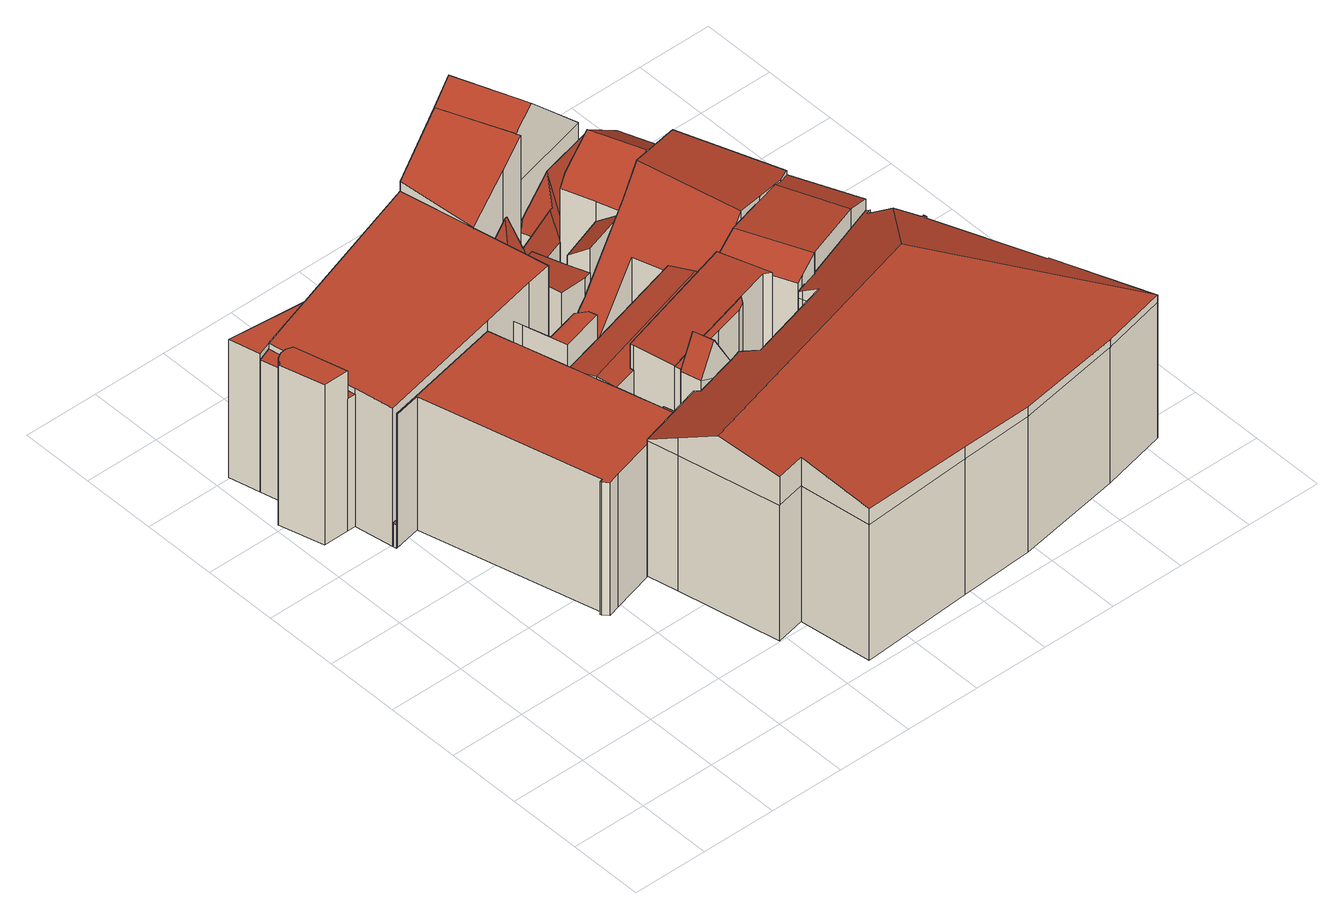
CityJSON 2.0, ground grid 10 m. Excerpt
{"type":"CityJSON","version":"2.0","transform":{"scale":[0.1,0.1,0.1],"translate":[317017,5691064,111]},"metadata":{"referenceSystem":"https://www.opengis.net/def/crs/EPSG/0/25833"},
"CityObjects":{
"building1":{"type":"Building","attributes":{"Gemeindeschluessel":14713000,"Geometrietyp2DReferenz":"3000","function":"31001_9998","roofType":"9999"},"children":["building1-1","building1-2","building1-3","building1-4","building1-5","building1-6","building1-7"]},
"building1-1":{"type":"BuildingPart","attributes":{"Dachtyp_tdc":"tdcPolyFlatRoof","Dachneigung":0,"QualitaetDacherkennung":5,"Geometrietyp2DReferenz":"3000","roofType":"1000","measuredHeight":19.54},"parents":["building1"],"geometry":[{"type":"MultiSurface","lod":"2","boundaries":[[[0,1,2,3]],[[4,5,6,7]],[[8,5,4,1,0]],[[3,2,7,6,9]],[[7,2,1,4]],[[9,6,5,8]],[[3,9,8,0]]],"semantics":{"surfaces":[{"type":"WallSurface"},{"type":"RoofSurface"},{"type":"GroundSurface"},{"type":"ClosureSurface"}],"values":[0,0,1,2,3,3,3]}}]},
"building1-2":{"type":"BuildingPart","attributes":{"Dachtyp_tdc":"tdcPolyFlatRoof","Dachneigung":0,"QualitaetDacherkennung":39,"Geometrietyp2DReferenz":"3000","roofType":"1000","measuredHeight":23.63},"parents":["building1"],"geometry":[{"type":"MultiSurface","lod":"2","boundaries":[[[10,11,12,13]],[[11,14,15,12]],[[14,16,17,15]],[[16,18,19,17]],[[18,20,21,19]],[[20,22,4,7,21]],[[23,10,13,2,1]],[[23,22,20,18,16,14,11,10]],[[13,12,15,17,19,21,7,2]],[[1,4,22,23]],[[1,2,7,4]]],"semantics":{"surfaces":[{"type":"WallSurface"},{"type":"RoofSurface"},{"type":"GroundSurface"},{"type":"ClosureSurface"}],"values":[0,0,0,0,0,0,0,1,2,0,3]}}]},
"building1-3":{"type":"BuildingPart","attributes":{"Dachtyp_tdc":"tdcPolyFlatRoof","Dachneigung":34.49,"QualitaetDacherkennung":33,"Geometrietyp2DReferenz":"3000","roofType":"2100","measuredHeight":26.97},"parents":["building1"],"geometry":[{"type":"MultiSurface","lod":"2","boundaries":[[[24,25,26,27,28,29]],[[30,31,32,33,34]],[[31,35,36,32]],[[35,37,38,36]],[[37,39,38]],[[37,35,31,30,25,24]],[[28,27,33,32,36,38]],[[34,33,27,26]],[[34,26,25,30]],[[29,39,37,24]],[[29,28,38,39]]],"semantics":{"surfaces":[{"type":"WallSurface"},{"type":"RoofSurface"},{"type":"GroundSurface"},{"type":"ClosureSurface"}],"values":[0,0,0,0,0,1,2,3,3,0,3]}}]},
"building1-4":{"type":"BuildingPart","attributes":{"Dachtyp_tdc":"tdcPolyFlatRoof","Dachneigung":0,"QualitaetDacherkennung":36,"Geometrietyp2DReferenz":"3000","roofType":"1000","measuredHeight":20.39},"parents":["building1"],"geometry":[{"type":"MultiSurface","lod":"2","boundaries":[[[40,41,42,43,44]],[[45,46,0,3,47,48]],[[49,29,28,50]],[[39,51,52,38]],[[51,40,44,52]],[[51,39,29,49,53,46,45,41,40]],[[44,43,47,3,9,50,28,38,52]],[[48,42,41,45]],[[48,47,43,42]],[[8,0,46,53]],[[8,9,3,0]],[[9,8,53,49,50]],[[38,28,29,39]]],"semantics":{"surfaces":[{"type":"WallSurface"},{"type":"RoofSurface"},{"type":"GroundSurface"},{"type":"ClosureSurface"}],"values":[0,0,0,0,0,1,2,0,3,0,3,3,3]}}]},
"building1-5":{"type":"BuildingPart","attributes":{"Dachtyp_tdc":"tdcPolyFlatRoof","Dachneigung":0,"QualitaetDacherkennung":0,"Geometrietyp2DReferenz":"3000","roofType":"9999","measuredHeight":3.57},"parents":["building1"],"geometry":[{"type":"MultiSurface","lod":"2","boundaries":[[[42,48,54,55,56]],[[55,54,57,58]],[[54,48,47,57]],[[56,55,58,59]],[[42,56,59,43]],[[59,58,57,47,43]],[[43,47,48,42]]],"semantics":{"surfaces":[{"type":"RoofSurface"},{"type":"WallSurface"},{"type":"GroundSurface"},{"type":"ClosureSurface"}],"values":[0,1,1,1,1,2,3]}}]},
"building1-6":{"type":"BuildingPart","attributes":{"Dachtyp_tdc":"tdcPolyFlatRoof","Dachneigung":0,"QualitaetDacherkennung":23,"Geometrietyp2DReferenz":"3000","roofType":"1000","measuredHeight":20.39},"parents":["building1"],"geometry":[{"type":"MultiSurface","lod":"2","boundaries":[[[60,61,62,6,5]],[[61,49,50,62]],[[49,61,60]],[[6,62,50,9]],[[5,8,53,49,60]],[[5,6,9,8]],[[9,50,49,53,8]]],"semantics":{"surfaces":[{"type":"WallSurface"},{"type":"RoofSurface"},{"type":"GroundSurface"},{"type":"ClosureSurface"}],"values":[0,0,1,2,0,3,3]}}]},
"building1-7":{"type":"BuildingPart","attributes":{"Dachtyp_tdc":"tdcGableRoof","Dachneigung":47.1,"QualitaetDacherkennung":58,"Geometrietyp2DReferenz":"3000","roofType":"3100","measuredHeight":29.26},"parents":["building1"],"geometry":[{"type":"MultiSurface","lod":"2","boundaries":[[[26,63,64,27]],[[63,65,66,64]],[[65,34,33,66]],[[67,68,69,25]],[[63,69,68,70]],[[65,70,68,67,34]],[[63,70,65]],[[26,25,69,63]],[[67,30,34]],[[27,64,66,33]],[[27,33,34,26]],[[25,30,67]],[[34,30,25,26]]],"semantics":{"surfaces":[{"type":"WallSurface"},{"type":"RoofSurface"},{"type":"GroundSurface"},{"type":"ClosureSurface"}],"values":[0,0,0,1,1,0,0,0,0,2,3,0,3]}}]},
"building2":{"type":"Building","attributes":{"Gemeindeschluessel":14713000,"Dachtyp_tdc":"tdcPolyFlatRoof","Dachneigung":0,"QualitaetDacherkennung":6,"Geometrietyp2DReferenz":"3000","function":"31001_9998","roofType":"1000","measuredHeight":2.68},"geometry":[{"type":"MultiSurface","lod":"2","boundaries":[[[71,72,73,74]],[[72,75,76,73]],[[72,71,77,75]],[[76,78,74,73]],[[75,77,78,76]],[[77,71,74,78]]],"semantics":{"surfaces":[{"type":"WallSurface"},{"type":"RoofSurface"},{"type":"GroundSurface"}],"values":[0,0,1,2,0,0]}}]},
"building3":{"type":"Building","attributes":{"Gemeindeschluessel":14713000,"Geometrietyp2DReferenz":"3000","function":"31001_9998","roofType":"9999"},"children":["building3-1","building3-2","building3-3","building3-4","building3-5"]},
"building3-1":{"type":"BuildingPart","attributes":{"Dachtyp_tdc":"tdcPolyFlatRoof","Dachneigung":0,"QualitaetDacherkennung":45,"Geometrietyp2DReferenz":"3000","roofType":"1000","measuredHeight":16.16},"parents":["building3"],"geometry":[{"type":"MultiSurface","lod":"2","boundaries":[[[79,80,81,82]],[[80,83,84,81]],[[85,79,82,86]],[[85,83,80,79]],[[82,81,84,86]],[[86,84,83,85]]],"semantics":{"surfaces":[{"type":"WallSurface"},{"type":"RoofSurface"},{"type":"GroundSurface"},{"type":"ClosureSurface"}],"values":[0,0,0,1,2,3]}}]},
"building3-2":{"type":"BuildingPart","attributes":{"Dachtyp_tdc":"tdcPolyFlatRoof","Dachneigung":0,"QualitaetDacherkennung":68,"Geometrietyp2DReferenz":"3000","roofType":"1000","measuredHeight":19.55},"parents":["building3"],"geometry":[{"type":"MultiSurface","lod":"2","boundaries":[[[87,88,89]],[[87,90,85,86,88]],[[91,92,93,84,83]],[[92,94,95,93]],[[94,96,97,95]],[[96,98,99,97]],[[98,100,101,99]],[[100,102,103,101]],[[102,104,105,103]],[[104,106,107,105]],[[106,108,109,107]],[[108,110,111,109]],[[110,112,113,111]],[[112,114,115,113]],[[114,116,117,115]],[[114,112,110,108,106,104,102,100,98,96,94,92,91,90,87,118,119,120,121,116]],[[122,123,88,86,84,93,95,97,99,101,103,105,107,109,111,113,115,117]],[[122,117,116,121,124]],[[120,124,121]],[[89,118,87]],[[88,123,119,118,89]],[[123,122,124,120,119]],[[83,85,90,91]],[[83,84,86,85]]],"semantics":{"surfaces":[{"type":"WallSurface"},{"type":"RoofSurface"},{"type":"GroundSurface"},{"type":"ClosureSurface"}],"values":[0,0,0,0,0,0,0,0,0,0,0,0,0,0,0,1,2,3,0,0,3,3,0,3]}}]},
"building3-3":{"type":"BuildingPart","attributes":{"Dachtyp_tdc":"tdcGableRoof","Dachneigung":13.74,"QualitaetDacherkennung":24,"Geometrietyp2DReferenz":"3000","roofType":"3100","measuredHeight":19.96},"parents":["building3"],"geometry":[{"type":"MultiSurface","lod":"2","boundaries":[[[125,126,127,128,129]],[[126,130,131,127]],[[130,89,88,131]],[[132,133,134,135,136]],[[137,118,89,130,126,125,138]],[[138,133,132,124,120,137]],[[135,139,128,127,131,88,123,122,136]],[[140,134,133,138]],[[139,135,134,140]],[[125,129,140,138]],[[129,128,139,140]],[[119,118,137]],[[123,88,89,118,119]],[[120,119,137]],[[123,119,120,124,122]],[[136,122,124,132]]],"semantics":{"surfaces":[{"type":"WallSurface"},{"type":"RoofSurface"},{"type":"GroundSurface"},{"type":"ClosureSurface"}],"values":[0,0,0,0,1,1,2,0,3,0,3,0,3,0,3,3]}}]},
"building3-4":{"type":"BuildingPart","attributes":{"Dachtyp_tdc":"tdcFreeFormRoof","Dachneigung":47,"QualitaetDacherkennung":19,"Geometrietyp2DReferenz":"3000","roofType":"5000","measuredHeight":25.11},"parents":["building3"],"geometry":[{"type":"MultiSurface","lod":"2","boundaries":[[[134,141,142,135]],[[141,143,144,142]],[[143,145,146,144]],[[145,147,148,146]],[[147,149,150,148]],[[149,151,152,150]],[[151,153,154,152]],[[153,155,156,154]],[[155,157,158,156]],[[157,159,160,158]],[[159,161,162,160]],[[161,163,164,162]],[[163,165,166,164]],[[165,167,168,166]],[[167,169,170,168]],[[169,171,172,170]],[[171,173,174,172]],[[173,129,128,174]],[[171,169,167,165,163,161]],[[161,159,157,155,153,151,149,147,145,143,141,134,140,129,173,171]],[[135,142,144,146,148,150,152,154,156,158,160,162,164,166,168,170,172,174,128,139]],[[134,135,139,140]],[[140,139,128,129]]],"semantics":{"surfaces":[{"type":"WallSurface"},{"type":"RoofSurface"},{"type":"GroundSurface"},{"type":"ClosureSurface"}],"values":[0,0,0,0,0,0,0,0,0,0,0,0,0,0,0,0,0,0,1,1,2,3,3]}}]},
"building3-5":{"type":"BuildingPart","attributes":{"Dachtyp_tdc":"tdcPolyFlatRoof","Dachneigung":0,"QualitaetDacherkennung":40,"Geometrietyp2DReferenz":"3000","roofType":"1000","measuredHeight":22.69},"parents":["building3"],"geometry":[{"type":"MultiSurface","lod":"2","boundaries":[[[175,176,177,117,116]],[[176,178,179,177]],[[178,180,181,179]],[[180,182,132,136,181]],[[183,182,180,178,176,175]],[[117,177,179,181,136,122]],[[124,132,182,183,121]],[[124,122,136,132]],[[116,121,183,175]],[[116,117,122,124,121]]],"semantics":{"surfaces":[{"type":"WallSurface"},{"type":"RoofSurface"},{"type":"GroundSurface"},{"type":"ClosureSurface"}],"values":[0,0,0,0,1,2,0,3,0,3]}}]},
"building4":{"type":"Building","attributes":{"Dachtyp_tdc":"tdcFreeFormRoof","Gemeindeschluessel":14713000,"Dachneigung":10.67,"QualitaetDacherkennung":11,"Geometrietyp2DReferenz":"3000","function":"31001_9998","roofType":"5000","measuredHeight":25.77},"geometry":[{"type":"MultiSurface","lod":"2","boundaries":[[[184,185,186,187,188]],[[189,190,191,192,193]],[[194,195,190,189]],[[188,187,196,197]],[[197,196,198,199]],[[199,198,200,201]],[[201,200,202,203]],[[203,202,204,205]],[[205,204,206,207]],[[207,206,208,209]],[[209,208,210,211]],[[211,210,212,213]],[[213,212,214,215]],[[215,214,216,217]],[[217,216,218,219]],[[219,218,220]],[[220,195,194]],[[193,192,221,222]],[[222,221,223,224]],[[224,223,225,226]],[[226,225,227,228]],[[228,227,229,230]],[[230,229,231,232]],[[233,234,235,236,237,238,239,240,241,242,243,244,245,246,247,248,249,250,251,252,253,254,255,256,257,258,259,260,261]],[[193,222,234,233]],[[222,224,235,234]],[[224,226,236,235]],[[226,228,237,236]],[[228,230,238,237]],[[230,232,239,238]],[[232,262,240,239]],[[262,263,241,240]],[[263,264,242,241]],[[264,265,243,242]],[[265,266,244,243]],[[266,184,245,244]],[[184,188,246,245]],[[188,197,247,246]],[[197,199,248,247]],[[199,201,249,248]],[[201,203,250,249]],[[203,205,251,250]],[[205,207,252,251]],[[207,209,253,252]],[[209,211,254,253]],[[211,213,255,254]],[[213,215,256,255]],[[215,217,257,256]],[[217,219,258,257]],[[219,220,259,258]],[[220,194,260,259]],[[194,189,261,260]],[[189,193,233,261]],[[229,227,225,223,221,192,191,267,231]],[[195,220,218,216,214,212,210,208,206,204,202,200,198,196,187,186,267,191,190]],[[231,267,186,185,268,269,270,271,272]],[[262,272,271,263]],[[232,231,272,262]],[[263,271,270,264]],[[264,270,269,265]],[[265,269,268,266]],[[266,268,185,184]]],"semantics":{"surfaces":[{"type":"WallSurface"},{"type":"GroundSurface"},{"type":"RoofSurface"}],"values":[0,0,0,0,0,0,0,0,0,0,0,0,0,0,0,0,0,0,0,0,0,0,0,1,0,0,0,0,0,0,0,0,0,0,0,0,0,0,0,0,0,0,0,0,0,0,0,0,0,0,0,0,0,2,2,2,0,0,0,0,0,0]}}]},
"building5":{"type":"Building","attributes":{"Gemeindeschluessel":14713000,"Geometrietyp2DReferenz":"3000","function":"31001_9998","roofType":"9999"},"children":["building5-1","building5-2","building5-3","building5-4"]},
"building5-1":{"type":"BuildingPart","attributes":{"Dachtyp_tdc":"tdcGableRoof","Dachneigung":59.28,"QualitaetDacherkennung":21,"Geometrietyp2DReferenz":"3000","roofType":"3100","measuredHeight":26.26},"parents":["building5"],"geometry":[{"type":"MultiSurface","lod":"2","boundaries":[[[273,274,275,276]],[[274,277,278,275]],[[277,279,280,278]],[[277,274,281]],[[274,273,282,283,281]],[[279,277,281,283,284]],[[276,275,278,280]],[[273,276,280,279]],[[284,283,282]],[[279,284,282,273]]],"semantics":{"surfaces":[{"type":"WallSurface"},{"type":"RoofSurface"},{"type":"GroundSurface"},{"type":"ClosureSurface"}],"values":[0,0,0,0,1,1,2,3,0,3]}}]},
"building5-2":{"type":"BuildingPart","attributes":{"Dachtyp_tdc":"tdcCutGableRoof","Dachneigung":4.48,"QualitaetDacherkennung":54,"Geometrietyp2DReferenz":"3000","roofType":"9999","measuredHeight":23.88},"parents":["building5"],"geometry":[{"type":"MultiSurface","lod":"2","boundaries":[[[285,286,287,288]],[[286,289,290,287]],[[289,291,292,290]],[[291,293,294,292]],[[293,295,296,294]],[[295,297,298,296]],[[297,299,300,298]],[[299,301,302,300]],[[303,304,305,306]],[[304,307,308,305]],[[307,309,310,308]],[[309,285,288,310]],[[304,303,301,299,297,295]],[[291,289,286,285,309]],[[295,293,291,309,307,304]],[[288,287,290,292,294,296,298,300,302,306,305,308,310]],[[306,302,301,303]]],"semantics":{"surfaces":[{"type":"WallSurface"},{"type":"RoofSurface"},{"type":"GroundSurface"},{"type":"ClosureSurface"}],"values":[0,0,0,0,0,0,0,0,0,0,0,0,1,1,1,2,3]}}]},
"building5-3":{"type":"BuildingPart","attributes":{"Dachtyp_tdc":"tdcPolyFlatRoof","Dachneigung":0,"QualitaetDacherkennung":4,"Geometrietyp2DReferenz":"3000","roofType":"1000","measuredHeight":22.53},"parents":["building5"],"geometry":[{"type":"MultiSurface","lod":"2","boundaries":[[[311,312,313,280,279]],[[314,315,316,317]],[[315,318,319,316]],[[318,320,273,276,319]],[[320,318,315,314,312,311,284,282]],[[280,313,317,316,319,276]],[[317,313,312,314]],[[279,284,311]],[[282,273,320]],[[279,280,276,273]],[[279,273,282,284]]],"semantics":{"surfaces":[{"type":"WallSurface"},{"type":"RoofSurface"},{"type":"GroundSurface"},{"type":"ClosureSurface"}],"values":[0,0,0,0,1,2,3,0,0,3,3]}}]},
"building5-4":{"type":"BuildingPart","attributes":{"Dachtyp_tdc":"tdcPolyFlatRoof","Dachneigung":3.93,"QualitaetDacherkennung":47,"Geometrietyp2DReferenz":"3000","roofType":"2100","measuredHeight":23.07},"parents":["building5"],"geometry":[{"type":"MultiSurface","lod":"2","boundaries":[[[321,322,323,302,301]],[[322,324,314,317,323]],[[325,326,327,313,312]],[[326,328,329,327]],[[328,330,303,306,329]],[[328,326,325,324,322,321,330]],[[306,302,323,317,313,327,329]],[[321,301,303,330]],[[301,302,306,303]],[[312,314,324,325]],[[312,313,317,314]]],"semantics":{"surfaces":[{"type":"WallSurface"},{"type":"RoofSurface"},{"type":"GroundSurface"},{"type":"ClosureSurface"}],"values":[0,0,0,0,0,1,2,0,3,0,3]}}]},
"building6":{"type":"Building","attributes":{"Dachtyp_tdc":"tdcFreeFormRoof","Gemeindeschluessel":14713000,"Dachneigung":73.74,"QualitaetDacherkennung":13,"Geometrietyp2DReferenz":"3000","function":"31001_9998","roofType":"5000","measuredHeight":21.23},"geometry":[{"type":"MultiSurface","lod":"2","boundaries":[[[331,332,333,334]],[[332,335,336,333]],[[335,337,338,336]],[[337,339,340,338]],[[339,341,342,340]],[[341,343,344,342]],[[343,345,346,344]],[[345,347,348,346]],[[347,349,350,348]],[[349,351,352,350]],[[351,353,354,352]],[[353,331,334,354]],[[355,353,351]],[[356,357,355,351,349]],[[356,349,347]],[[358,359,357,356,347,345]],[[360,361,362,358,345,343]],[[363,360,343,341]],[[364,363,341,339]],[[364,339,337]],[[361,360,363,364,337,335]],[[362,361,335,332]],[[359,358,362,332,331]],[[355,357,359,331,353]],[[334,333,336,338,340,342,344,346,348,350,352,354]]],"semantics":{"surfaces":[{"type":"WallSurface"},{"type":"RoofSurface"},{"type":"GroundSurface"}],"values":[0,0,0,0,0,0,0,0,0,0,0,0,1,1,1,1,1,1,1,1,1,1,1,1,2]}}]},
"building7":{"type":"Building","attributes":{"Gemeindeschluessel":14713000,"Geometrietyp2DReferenz":"3000","function":"31001_9998","roofType":"9999"},"children":["building7-1","building7-2","building7-3"]},
"building7-1":{"type":"BuildingPart","attributes":{"Dachtyp_tdc":"tdcPolyFlatRoof","Dachneigung":12.21,"QualitaetDacherkennung":62,"Geometrietyp2DReferenz":"3000","roofType":"2100","measuredHeight":17.2},"parents":["building7"],"geometry":[{"type":"MultiSurface","lod":"2","boundaries":[[[365,366,367,368]],[[369,370,371,372]],[[370,373,374,371]],[[373,375,376,374]],[[375,377,378,376]],[[377,365,368,378]],[[377,375,373,370,369,366,365]],[[368,367,372,371,374,376,378]],[[372,367,366,369]]],"semantics":{"surfaces":[{"type":"WallSurface"},{"type":"RoofSurface"},{"type":"GroundSurface"},{"type":"ClosureSurface"}],"values":[0,0,0,0,0,0,1,2,3]}}]},
"building7-2":{"type":"BuildingPart","attributes":{"Dachtyp_tdc":"tdcPolyFlatRoof","Dachneigung":37.72,"QualitaetDacherkennung":43,"Geometrietyp2DReferenz":"3000","roofType":"2100","measuredHeight":19.92},"parents":["building7"],"geometry":[{"type":"MultiSurface","lod":"2","boundaries":[[[379,380,369,372,381]],[[382,383,384,367,366]],[[383,382,380,379]],[[381,372,367,384]],[[382,366,369,380]],[[366,367,372,369]],[[381,384,383,379]]],"semantics":{"surfaces":[{"type":"WallSurface"},{"type":"RoofSurface"},{"type":"GroundSurface"},{"type":"ClosureSurface"}],"values":[0,0,1,2,0,3,3]}}]},
"building7-3":{"type":"BuildingPart","attributes":{"Dachtyp_tdc":"tdcGableRoof","Dachneigung":39.22,"QualitaetDacherkennung":59,"Geometrietyp2DReferenz":"3000","roofType":"3100","measuredHeight":24.94},"parents":["building7"],"geometry":[{"type":"MultiSurface","lod":"2","boundaries":[[[385,386,387,384,383]],[[386,388,389,387]],[[388,390,391,389]],[[390,392,393,391]],[[392,394,395,393]],[[394,396,397,395]],[[396,398,399,397]],[[398,400,379,381,399]],[[396,394,392,390]],[[390,388,386,385,400,398,396]],[[384,387,389,391,393,395,397,399,381]],[[383,379,400,385]],[[383,384,381,379]]],"semantics":{"surfaces":[{"type":"WallSurface"},{"type":"RoofSurface"},{"type":"GroundSurface"},{"type":"ClosureSurface"}],"values":[0,0,0,0,0,0,0,0,1,1,2,0,3]}}]}
},
"vertices":[
[69,550,202],[58,550,202],[58,550,7],[69,550,7],[40,619,202],[29,661,202],[29,661,7],[40,619,7],[48,668,202],[48,668,7],
[24,550,243],[8,608,243],[8,608,7],[24,550,7],[11,608,243],[11,608,7],[15,616,243],[15,616,7],[23,621,243],[23,621,7],[32,622,243],[32,622,7],[40,619,243],[58,550,243],
[320,757,225],[391,780,276],[391,780,201],[391,780,7],[320,757,7],[320,757,211],[429,688,276],[431,683,276],[431,683,7],[429,688,7],[429,688,201],[396,673,252],[396,673,7],[340,658,212],[340,658,7],[340,658,211],
[325,551,211],[250,535,211],[250,535,42],[250,535,7],[325,551,7],[78,498,211],[69,550,211],[78,498,7],[78,498,42],[122,692,211],[122,692,7],[360,558,211],[360,558,7],[48,668,211],
[79,493,42],[243,527,42],[251,529,42],[79,493,7],[243,527,7],[251,529,7],
[29,661,211],[19,702,211],[19,702,7],
[507,819,201],[507,819,7],[546,717,201],[546,717,7],[429,688,277],[458,695,299],[421,790,299],[546,717,203],
[308,524,40],[304,542,40],[304,542,13],[308,524,13],[326,546,40],[326,546,13],[330,529,40],[330,529,13],
[330,335,172],[340,297,172],[340,297,10],[330,335,10],[307,288,172],[307,288,10],[297,327,172],[297,327,10],
[287,365,206],[287,365,10],[287,365,205],[297,327,206],[307,288,206],[250,273,206],[250,273,10],[194,258,206],[194,258,10],[178,253,206],[178,253,10],[172,260,206],[172,260,10],[171,262,206],[171,262,10],[175,263,206],[175,263,10],[114,498,206],[114,498,10],[79,491,206],[79,491,10],[79,493,206],[79,493,10],[113,500,206],[113,500,10],[114,500,206],[114,500,10],[243,527,206],[243,527,10],[252,494,206],[252,494,10],[286,366,206],[280,389,206],[276,405,206],[270,426,206],[270,426,10],[280,389,10],[270,426,201],
[481,424,206],[319,378,206],[319,378,10],[481,424,10],[481,424,195],[320,373,205],[320,373,10],[327,441,201],[465,479,201],[465,479,192],[465,479,10],[327,441,10],[280,389,210],[475,445,210],[475,445,10],[475,445,194],
[453,525,189],[453,525,10],[356,499,81],[356,499,10],[333,512,60],[333,512,10],[330,529,60],[330,529,10],[326,546,61],[326,546,10],[325,551,61],[325,551,10],[360,558,98],[360,558,10],[363,540,98],[363,540,10],[406,549,145],[406,549,10],[481,571,228],[481,571,10],[510,581,261],[510,581,10],[587,608,241],[587,608,10],[640,480,235],[640,480,10],[621,469,240],[621,469,10],[578,455,251],[578,455,10],[540,443,261],[540,443,10],[490,427,205],[490,427,10],
[252,494,237],[265,448,237],[265,448,10],[310,460,237],[310,460,10],[324,452,237],[324,452,10],[327,441,237],[270,426,237],
[287,97,212],[287,97,254],[270,179,270],[259,232,238],[259,232,212],[673,385,212],[673,385,216],[687,358,234],[703,328,232],[703,328,212],[680,388,212],[680,388,215],[250,273,213],[250,273,212],[340,297,214],[340,297,212],[343,288,219],[343,288,212],[404,304,220],[404,304,212],[416,308,219],[416,308,212],[417,304,222],[417,304,212],[423,280,236],[423,280,212],[536,311,237],[536,311,212],[530,331,224],[530,331,212],[528,336,221],[528,336,212],[537,339,221],[537,339,212],[563,348,220],[563,348,212],[678,393,212],[707,330,230],[707,330,212],[708,326,230],[708,326,212],[704,325,232],[704,325,212],[763,190,227],[763,190,212],[766,191,225],[766,191,212],[816,68,223],[816,68,212],[703,328,12],[707,330,12],[708,326,12],[704,325,12],[763,190,12],[766,191,12],[816,68,12],[729,48,12],[587,24,12],[489,18,12],[339,8,12],[326,105,12],[287,97,12],[259,232,12],[250,273,12],[340,297,12],[343,288,12],[404,304,12],[416,308,12],[417,304,12],[423,280,12],[536,311,12],[530,331,12],[528,336,12],[537,339,12],[563,348,12],[678,393,12],[680,388,12],[673,385,12],[729,48,212],[587,24,212],[489,18,212],[339,8,212],[326,105,212],[628,278,270],[326,105,254],[339,8,236],[489,18,230],[587,24,226],[729,48,223],
[409,333,190],[416,308,189],[416,308,11],[409,333,11],[343,288,233],[343,288,11],[336,314,234],[336,314,11],[368,295,274],[382,326,237],[360,321,274],[338,315,237],
[621,469,238],[640,480,229],[640,480,11],[621,469,11],[678,393,229],[678,393,11],[645,380,243],[645,380,11],[563,348,250],[563,348,11],[562,347,250],[562,347,11],[537,339,237],[537,339,11],[528,336,233],[528,336,11],[516,365,233],[516,365,11],[490,427,233],[523,437,250],[523,437,11],[490,427,11],[578,455,246],[578,455,11],[609,465,243],[609,465,11],
[336,314,237],[334,322,237],[334,322,11],[464,358,237],[458,349,237],[458,349,11],[464,358,11],[448,343,237],[448,343,11],[409,333,237],
[516,365,237],[506,369,238],[506,369,11],[464,358,238],[334,322,238],[320,373,242],[320,373,11],[319,378,242],[319,378,11],[490,427,242],
[465,648,133],[452,642,133],[452,642,8],[465,648,8],[393,622,133],[393,622,8],[351,606,133],[351,606,8],[340,658,133],[340,658,8],[396,673,133],[396,673,8],[398,646,133],[398,646,8],[437,662,133],[437,662,8],[431,683,133],[431,683,8],[429,688,133],[429,688,8],[546,717,133],[546,717,8],[562,672,133],[562,672,8],[530,688,216],[435,684,151],[459,671,215],[452,655,175],[458,669,210],[388,631,170],[389,632,170],[448,654,175],[373,641,219],[370,640,220],
[393,622,169],[407,580,169],[407,580,9],[393,622,9],[417,553,169],[406,549,171],[406,549,9],[417,553,9],[363,540,181],[363,540,9],[360,558,180],[360,558,9],[351,606,178],[351,606,9],
[477,570,208],[417,553,205],[477,570,9],[407,580,183],[467,600,183],[467,600,9],
[467,600,213],[452,642,213],[452,642,9],[465,648,225],[465,648,9],[505,657,258],[505,657,9],[562,672,212],[562,672,9],[587,608,211],[587,608,9],[531,588,258],[531,588,9],[481,571,215],[481,571,9],[477,570,212]
]}
